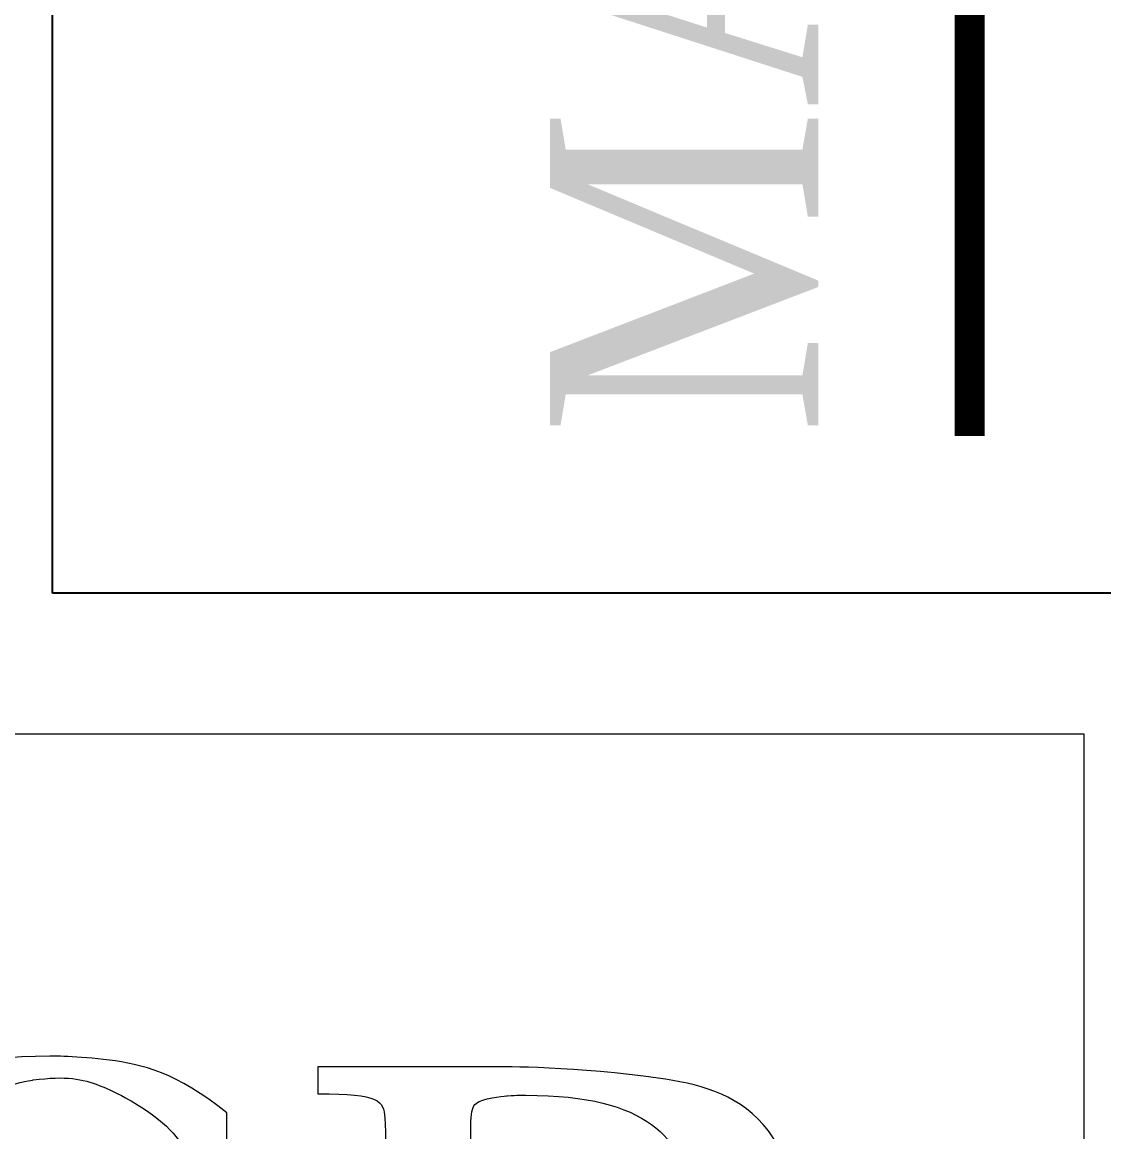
# Model space of a CAD drawing. Header units: millimetres. Extents: x 14385 to 129787, y 107826 to 186798.
# Drawn here: x 86758.46 to 86794.74, y 140093.87 to 140131.1 of the extents above; entities that cross this region are included whole.
import ezdxf
from ezdxf.enums import TextEntityAlignment as Align

# ---------------------------------------------------------------- set-up
doc = ezdxf.new("R2010")
doc.units = ezdxf.units.MM
doc.header["$LTSCALE"] = 1000
doc.layers.add('TK', color=1, linetype='Continuous')
doc.styles.add('SHT-TEXT3', font='times.ttf', dxfattribs={"width": 0.9, "height": 0.4375})

# ---------------------------------------------------------------- blocks, each defined once
blk = doc.blocks.new('fdas')
at = {"layer": 'TK', "lineweight": 5}
blk.add_lwpolyline([(1210.395, 1493.684), (1309.462, 1493.684), (1309.462, 1559.335), (1210.395, 1559.335), (1210.395, 1493.684)], close=True, dxfattribs=at)
for points, knots in [([(1268.8, 1526.604), (1268.8, 1526.604), (1268.8, 1522.46), (1268.8, 1522.46), (1268.8, 1522.46), (1266.433, 1520.949), (1263.712, 1519.948), (1261.049, 1519.746), (1261.049, 1519.746), (1259.42, 1519.623), (1257.776, 1519.776), (1256.144, 1520.314), (1256.144, 1520.314), (1251.588, 1521.817), (1248.205, 1525.948), (1248.207, 1531.928), (1248.207, 1531.928), (1248.208, 1538.527), (1253.033, 1544.028), (1260.406, 1544.063), (1260.406, 1544.063), (1263.048, 1544.076), (1266.429, 1543.287), (1268.804, 1541.369), (1268.804, 1541.369), (1268.804, 1541.369), (1268.8, 1537.405), (1268.8, 1537.405), (1268.8, 1537.405), (1268.8, 1537.405), (1267.68, 1537.405), (1267.68, 1537.405), (1267.68, 1537.405), (1267.199, 1539.36), (1265.933, 1540.959), (1264.267, 1541.938), (1264.267, 1541.938), (1262.785, 1542.809), (1261.161, 1543.143), (1259.614, 1542.932), (1259.614, 1542.932), (1254.74, 1542.266), (1252.634, 1537.287), (1252.618, 1532.382), (1252.618, 1532.382), (1252.598, 1526.612), (1254.626, 1521.274), (1260.222, 1520.958), (1260.222, 1520.958), (1261.669, 1520.876), (1263.145, 1521.324), (1264.425, 1522.12), (1264.425, 1522.12), (1266.166, 1523.203), (1267.403, 1524.901), (1267.792, 1526.604), (1267.792, 1526.604), (1267.792, 1526.604), (1268.8, 1526.604), (1268.8, 1526.604)], [0, 0, 0, 0, 0.066667, 0.066667, 0.066667, 0.1, 0.133333, 0.133333, 0.133333, 0.166667, 0.2, 0.2, 0.2, 0.233333, 0.266667, 0.266667, 0.266667, 0.3, 0.333333, 0.333333, 0.333333, 0.366667, 0.4, 0.4, 0.4, 0.433333, 0.466667, 0.466667, 0.466667, 0.5, 0.533333, 0.533333, 0.533333, 0.566667, 0.6, 0.6, 0.6, 0.633333, 0.666667, 0.666667, 0.666667, 0.7, 0.733333, 0.733333, 0.733333, 0.766667, 0.8, 0.8, 0.8, 0.833333, 0.866667, 0.866667, 0.866667, 0.9, 0.933333, 0.933333, 0.933333, 0.966667, 1, 1, 1, 1]), ([(1273.116, 1520.162), (1273.116, 1520.162), (1273.116, 1521.407), (1273.116, 1521.407), (1273.116, 1521.407), (1275.752, 1521.532), (1276.344, 1521.869), (1276.344, 1524.463), (1276.344, 1524.463), (1276.344, 1524.463), (1276.344, 1539.028), (1276.344, 1539.028), (1276.344, 1539.028), (1276.344, 1541.626), (1276.096, 1542.277), (1273.116, 1542.271), (1273.116, 1542.271), (1273.116, 1542.271), (1273.116, 1543.562), (1273.116, 1543.562), (1273.116, 1543.562), (1273.116, 1543.562), (1281.67, 1543.562), (1281.67, 1543.562), (1281.67, 1543.562), (1289.462, 1543.562), (1296.437, 1541.393), (1296.45, 1531.872), (1296.45, 1531.872), (1296.461, 1523.644), (1290.647, 1520.162), (1283.367, 1520.162), (1283.367, 1520.162), (1283.367, 1520.162), (1273.116, 1520.162), (1273.116, 1520.162)], [0, 0, 0, 0, 0.111111, 0.111111, 0.111111, 0.166667, 0.222222, 0.222222, 0.222222, 0.277778, 0.333333, 0.333333, 0.333333, 0.388889, 0.444444, 0.444444, 0.444444, 0.5, 0.555556, 0.555556, 0.555556, 0.611111, 0.666667, 0.666667, 0.666667, 0.722222, 0.777778, 0.777778, 0.777778, 0.833333, 0.888889, 0.888889, 0.888889, 0.944444, 1, 1, 1, 1]), ([(1280.367, 1525.709), (1280.367, 1525.141), (1280.401, 1524.64), (1280.468, 1524.205), (1280.468, 1524.205), (1280.835, 1521.842), (1282.566, 1521.678), (1284.498, 1521.678), (1284.498, 1521.678), (1290, 1521.678), (1291.67, 1526.863), (1291.67, 1531.862), (1291.67, 1531.862), (1291.67, 1537.955), (1288.888, 1542.207), (1282.978, 1542.207), (1282.978, 1542.207), (1282.661, 1542.207), (1282.369, 1542.202), (1282.102, 1542.181), (1282.102, 1542.181), (1280.281, 1542.038), (1280.367, 1541.361), (1280.367, 1539.252), (1280.367, 1539.252), (1280.367, 1539.252), (1280.367, 1525.709), (1280.367, 1525.709)], [0, 0, 0, 0, 0.142857, 0.142857, 0.142857, 0.214286, 0.285714, 0.285714, 0.285714, 0.357143, 0.428571, 0.428571, 0.428571, 0.5, 0.571429, 0.571429, 0.571429, 0.642857, 0.714286, 0.714286, 0.714286, 0.785714, 0.857143, 0.857143, 0.857143, 0.928571, 1, 1, 1, 1])]:
    blk.add_open_spline(points, degree=3, knots=knots, dxfattribs=at)
blk = doc.blocks.new('FSAFDSAFSAD')
at = {"layer": 'TK', "color": 150, "ltscale": 3}
blk.add_lwpolyline([(-278.49, 1658.232), (-278.49, 2016.605), (-212.802, 2016.605), (-212.802, 1658.232)], close=True, dxfattribs=at)
at = {"layer": 'TK', "color": 6, "linetype": 'Continuous', "const_width": 1.415}
blk.add_lwpolyline([(-234.989, 1665.695), (-234.989, 1828.289)], dxfattribs=at)
at = {"layer": 'TK'}
blk.add_blockref('fdas', (-1539.018, 92.212), dxfattribs=at)
at = {"layer": 'TK', "color": 6, "style": 'SHT-TEXT3', "width": 0.930863}
blk.add_text('MARRIOTT SHENZHEN NANSHAN HOTEL', height=12.735, rotation=90, dxfattribs=at).set_placement((-242.164, 1665.695), (-242.164, 2005.545), align=Align.FIT)

msp = doc.modelspace()

# ---------------------------------------------------------------- block references
at = {"layer": 'TK', "xscale": 0.7073170731746359, "yscale": 0.7073170731746359, "zscale": 0.7073170731746359}
msp.add_blockref('FSAFDSAFSAD', (86956.459, 138939.042), dxfattribs=at)

doc.saveas('drawing.dxf')
